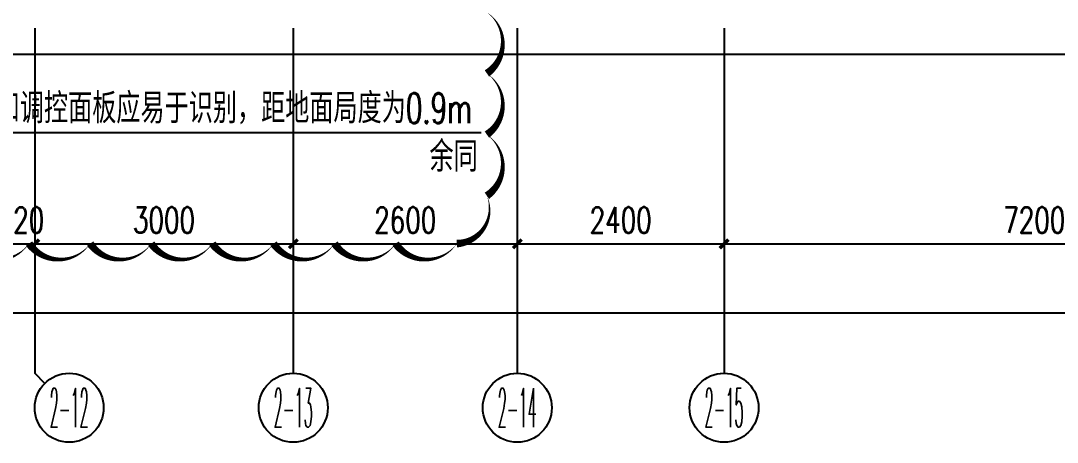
# Model space of a CAD drawing. Extents: x -9422388 to 15610651, y -1992469 to 953794.
# Drawn here: x -2934157 to -2922127, y -215778 to -210893 of the extents above; entities that cross this region are included whole.
import ezdxf
from ezdxf.enums import TextEntityAlignment as Align

# ---------------------------------------------------------------- set-up
doc = ezdxf.new("R2010")
doc.units = 0
doc.header["$LTSCALE"] = 1000
for name, color, linetype in [('AXIS_TEXT', 7, 'Continuous'), ('DIM-照明', 3, 'Continuous'), ('S-批注', 6, 'Continuous')]:
    doc.layers.add(name, color=color, linetype=linetype)
doc.styles.add('_TCH_AXIS', font='COMPLEX', dxfattribs={"bigfont": 'GBCBIG'})
doc.styles.add('_TCH_DIM_T3', font='SIMPLEX', dxfattribs={"width": 0.705882, "bigfont": 'GBCBIG'})
doc.styles.add('_TEL_DIM', font='SIMPLEX', dxfattribs={"width": 0.8, "height": 3.5, "bigfont": 'HZTXT'})
doc.styles.add('COMPLEX', font='COMPLEX')
doc.dimstyles.new('_TCH_ARCH&&100', dxfattribs={"dimtxt": 297.5, "dimasz": 100, "dimexe": 250, "dimexo": 300, "dimgap": 126.25, "dimtad": 1, "dimdec": 0, "dimzin": 0, "dimdsep": 46, "dimtxsty": '_TCH_DIM_T3', "dimblk": 'ARCHTICK', "dimcen": 0.09, "dimclrt": 7, "dimazin": 2, "dimtfac": 1, "dimtdec": 0, "dimtix": 1, "dimtmove": 2, "dimatfit": 3, "dimfxl": 0, "dimtolj": 1, "dimtzin": 0, "dimarcsym": 0})

# ---------------------------------------------------------------- blocks, each defined once
blk = doc.blocks.new('_ArchTick')
at = {"color": 0, "linetype": 'ByBlock', "const_width": 0.4}
blk.add_lwpolyline([(-0.5, -0.5), (0.5, 0.5)], dxfattribs=at)
blk = doc.blocks.new('*D2781')
at = {"color": 0, "lineweight": -2, "transparency": 16777216}
for p, q in [((1362230, -199693), (1362230, -202943)), ((1436250, -199693), (1436250, -202943)), ((1362230, -202693), (1436250, -202693))]:
    blk.add_line(p, q, dxfattribs=at)
at = {"layer": 'Defpoints', "color": 0, "transparency": 16777216}
for p in [(1362230, -199393), (1436250, -199393), (1436250, -202693)]:
    blk.add_point(p, dxfattribs=at)
at = {"color": 0, "lineweight": -2, "transparency": 16777216, "xscale": 100, "yscale": 100, "zscale": 100, "rotation": 180}
blk.add_blockref('_ArchTick', (1362230, -202693), dxfattribs=at)
at = {"color": 0, "lineweight": -2, "transparency": 16777216, "xscale": 100, "yscale": 100, "zscale": 100}
blk.add_blockref('_ArchTick', (1436250, -202693), dxfattribs=at)
at = {"color": 7, "transparency": 16777216, "insert": (1399240, -202418), "char_height": 297.5, "attachment_point": 5, "style": '_TCH_DIM_T3'}
blk.add_mtext('\\A1;74020', dxfattribs=at)
blk = doc.blocks.new('*D2790')
at = {"color": 0, "lineweight": -2, "transparency": 16777216}
for p, q in [((1412630, -199693), (1412630, -202143)), ((1412950, -199693), (1412950, -202143)), ((1412630, -201893), (1412530, -201893)), ((1412630, -201893), (1412950, -201893)), ((1412950, -201893), (1413050, -201893))]:
    blk.add_line(p, q, dxfattribs=at)
at = {"layer": 'Defpoints', "color": 0, "transparency": 16777216}
for p in [(1412630, -199393), (1412950, -199393), (1412950, -201893)]:
    blk.add_point(p, dxfattribs=at)
at = {"color": 0, "lineweight": -2, "transparency": 16777216, "xscale": 100, "yscale": 100, "zscale": 100}
blk.add_blockref('_ArchTick', (1412630, -201893), dxfattribs=at)
at = {"color": 0, "lineweight": -2, "transparency": 16777216, "xscale": 100, "yscale": 100, "zscale": 100, "rotation": 180}
blk.add_blockref('_ArchTick', (1412950, -201893), dxfattribs=at)
at = {"color": 7, "transparency": 16777216, "insert": (1412790, -201618), "char_height": 297.5, "attachment_point": 5, "style": '_TCH_DIM_T3'}
blk.add_mtext('\\A1;320', dxfattribs=at)
blk = doc.blocks.new('*D2791')
at = {"color": 0, "lineweight": -2, "transparency": 16777216}
for p, q in [((1412950, -199693), (1412950, -202143)), ((1415950, -199693), (1415950, -202143)), ((1412950, -201893), (1415950, -201893))]:
    blk.add_line(p, q, dxfattribs=at)
at = {"layer": 'Defpoints', "color": 0, "transparency": 16777216}
for p in [(1412950, -199393), (1415950, -199393), (1415950, -201893)]:
    blk.add_point(p, dxfattribs=at)
at = {"color": 0, "lineweight": -2, "transparency": 16777216, "xscale": 100, "yscale": 100, "zscale": 100, "rotation": 180}
blk.add_blockref('_ArchTick', (1412950, -201893), dxfattribs=at)
at = {"color": 0, "lineweight": -2, "transparency": 16777216, "xscale": 100, "yscale": 100, "zscale": 100}
blk.add_blockref('_ArchTick', (1415950, -201893), dxfattribs=at)
at = {"color": 7, "transparency": 16777216, "insert": (1414450, -201618), "char_height": 297.5, "attachment_point": 5, "style": '_TCH_DIM_T3'}
blk.add_mtext('\\A1;3000', dxfattribs=at)
blk = doc.blocks.new('*D2792')
at = {"color": 0, "lineweight": -2, "transparency": 16777216}
for p, q in [((1415950, -199693), (1415950, -202143)), ((1418550, -199693), (1418550, -202143)), ((1415950, -201893), (1418550, -201893))]:
    blk.add_line(p, q, dxfattribs=at)
at = {"layer": 'Defpoints', "color": 0, "transparency": 16777216}
for p in [(1415950, -199393), (1418550, -199393), (1418550, -201893)]:
    blk.add_point(p, dxfattribs=at)
at = {"color": 0, "lineweight": -2, "transparency": 16777216, "xscale": 100, "yscale": 100, "zscale": 100, "rotation": 180}
blk.add_blockref('_ArchTick', (1415950, -201893), dxfattribs=at)
at = {"color": 0, "lineweight": -2, "transparency": 16777216, "xscale": 100, "yscale": 100, "zscale": 100}
blk.add_blockref('_ArchTick', (1418550, -201893), dxfattribs=at)
at = {"color": 7, "transparency": 16777216, "insert": (1417250, -201618), "char_height": 297.5, "attachment_point": 5, "style": '_TCH_DIM_T3'}
blk.add_mtext('\\A1;2600', dxfattribs=at)
blk = doc.blocks.new('*D2793')
at = {"color": 0, "lineweight": -2, "transparency": 16777216}
for p, q in [((1418550, -199693), (1418550, -202143)), ((1420950, -199693), (1420950, -202143)), ((1418550, -201893), (1420950, -201893))]:
    blk.add_line(p, q, dxfattribs=at)
at = {"layer": 'Defpoints', "color": 0, "transparency": 16777216}
for p in [(1418550, -199393), (1420950, -199393), (1420950, -201893)]:
    blk.add_point(p, dxfattribs=at)
at = {"color": 0, "lineweight": -2, "transparency": 16777216, "xscale": 100, "yscale": 100, "zscale": 100, "rotation": 180}
blk.add_blockref('_ArchTick', (1418550, -201893), dxfattribs=at)
at = {"color": 0, "lineweight": -2, "transparency": 16777216, "xscale": 100, "yscale": 100, "zscale": 100}
blk.add_blockref('_ArchTick', (1420950, -201893), dxfattribs=at)
at = {"color": 7, "transparency": 16777216, "insert": (1419750, -201618), "char_height": 297.5, "attachment_point": 5, "style": '_TCH_DIM_T3'}
blk.add_mtext('\\A1;2400', dxfattribs=at)
blk = doc.blocks.new('*D2794')
at = {"color": 0, "lineweight": -2, "transparency": 16777216}
for p, q in [((1420950, -199693), (1420950, -202143)), ((1428150, -199693), (1428150, -202143)), ((1420950, -201893), (1428150, -201893))]:
    blk.add_line(p, q, dxfattribs=at)
at = {"layer": 'Defpoints', "color": 0, "transparency": 16777216}
for p in [(1420950, -199393), (1428150, -199393), (1428150, -201893)]:
    blk.add_point(p, dxfattribs=at)
at = {"color": 0, "lineweight": -2, "transparency": 16777216, "xscale": 100, "yscale": 100, "zscale": 100, "rotation": 180}
blk.add_blockref('_ArchTick', (1420950, -201893), dxfattribs=at)
at = {"color": 0, "lineweight": -2, "transparency": 16777216, "xscale": 100, "yscale": 100, "zscale": 100}
blk.add_blockref('_ArchTick', (1428150, -201893), dxfattribs=at)
at = {"color": 7, "transparency": 16777216, "insert": (1424550, -201618), "char_height": 297.5, "attachment_point": 5, "style": '_TCH_DIM_T3'}
blk.add_mtext('\\A1;7200', dxfattribs=at)
blk = doc.blocks.new('_AXISO')
at = {"color": 0}
blk.add_circle((0, 0), 0.5, dxfattribs=at)
at = {"layer": 'AXIS_TEXT', "color": 0, "style": 'COMPLEX', "width": 1.041667}
blk.add_attdef('A', text='', height=0.56, dxfattribs=at).set_placement((-0.25, -0.28), (0.25, -0.28), align=Align.FIT)
blk = doc.blocks.new('76867')
at = {"color": 8}
for p, q in [((1412949.8, -199392.6), (1412949.8, -203392.6)), ((1415949.8, -199392.6), (1415949.8, -203392.6)), ((1418549.8, -199392.6), (1418549.8, -203392.6)), ((1420949.8, -199392.6), (1420949.8, -203392.6)), ((1413067, -203509.7), (1412949.8, -203392.6))]:
    blk.add_line(p, q, dxfattribs=at)
blk.add_lwpolyline([(1362129.8, -198492.6), (1362129.8, -199692.6), (1437016.2, -199692.6), (1442376.7, -190006.3), (1428055.4, -167156.9), (1427208.2, -167688.1, -0.4142136), (1427897.4, -167846.3), (1441326.9, -189272.8, -0.2728148), (1441368.4, -190795.7), (1437149.6, -198418.9, -0.2728148), (1435837.2, -199192.6), (1362829.8, -199192.6, -0.4142136), (1362129.8, -198492.6)], format="xyb", dxfattribs=at)
ref = blk.add_blockref('_AXISO', (1413349.8, -203792.6), dxfattribs=dict(at, xscale=800, yscale=800, zscale=800))
ref.add_attrib('A', '2-12', dxfattribs={"layer": 'AXIS_TEXT', "color": 8, "height": 452.55, "style": '_TCH_AXIS', "width": 0.28}).set_placement((1413123.5, -204018.8), (1413576.1, -204018.8), align=Align.FIT)
ref = blk.add_blockref('_AXISO', (1415949.8, -203792.6), dxfattribs=dict(at, xscale=800, yscale=800, zscale=800))
ref.add_attrib('A', '2-13', dxfattribs={"layer": 'AXIS_TEXT', "color": 8, "height": 452.55, "style": '_TCH_AXIS', "width": 0.28}).set_placement((1415723.5, -204018.8), (1416176.1, -204018.8), align=Align.FIT)
ref = blk.add_blockref('_AXISO', (1418549.8, -203792.6), dxfattribs=dict(at, xscale=800, yscale=800, zscale=800))
ref.add_attrib('A', '2-14', dxfattribs={"layer": 'AXIS_TEXT', "color": 8, "height": 452.55, "style": '_TCH_AXIS', "width": 0.272727}).set_placement((1418323.5, -204018.8), (1418776.1, -204018.8), align=Align.FIT)
ref = blk.add_blockref('_AXISO', (1420949.8, -203792.6), dxfattribs=dict(at, xscale=800, yscale=800, zscale=800))
ref.add_attrib('A', '2-15', dxfattribs={"layer": 'AXIS_TEXT', "color": 8, "height": 452.55, "style": '_TCH_AXIS', "width": 0.28}).set_placement((1420723.5, -204018.8), (1421176.1, -204018.8), align=Align.FIT)
for p1, p2, distance, picture, middle in [((1362229.8, -199392.6), (1436249.8, -199392.6), -3300, '*D2781', (1399239.8, -202417.6)), ((1412629.8, -199392.6), (1412949.8, -199392.6), -2500, '*D2790', (1412789.8, -201617.6)), ((1412949.8, -199392.6), (1415949.8, -199392.6), -2500, '*D2791', (1414449.8, -201617.6)), ((1415949.8, -199392.6), (1418549.8, -199392.6), -2500, '*D2792', (1417249.8, -201617.6)), ((1418549.8, -199392.6), (1420949.8, -199392.6), -2500, '*D2793', (1419749.8, -201617.6)), ((1420949.8, -199392.6), (1428149.8, -199392.6), -2500, '*D2794', (1424549.8, -201617.6))]:
    dim = blk.add_aligned_dim(p1=p1, p2=p2, distance=distance, dimstyle='_TCH_ARCH&&100', dxfattribs=at)
    dim.commit()
    dim.dimension.update_dxf_attribs({"geometry": picture, "text_midpoint": middle})

msp = doc.modelspace()

# ---------------------------------------------------------------- linework, layer by layer
at = {"layer": 'DIM-照明'}
msp.add_line((-2936848.25964, -212186.69208), (-2928814.09297, -212186.69208), dxfattribs=at)
at = {"layer": 'S-批注', "color": 6}
msp.add_lwpolyline([(-2934769.71148, -213476.22722, 88.64406, 0, 0.52056705), (-2934060.55898, -213476.22722, 88.64406, 0, 0.52056705), (-2933351.40648, -213476.22722, 88.64406, 0, 0.52056705), (-2932642.25399, -213476.22722, 88.64406, 0, 0.52056705), (-2931933.10149, -213476.22722, 88.64406, 0, 0.52056705), (-2931223.94899, -213476.22722, 88.64406, 0, 0.52056705), (-2930514.79649, -213476.22722, 88.64406, 0, 0.52056705), (-2929805.64399, -213476.22722, 88.64406, 0, 0.52056705), (-2929096.49149, -213476.22722, 88.64406, 0, 0.52056705), (-2928746.5588, -212921.76449, 88.64406, 0, 0.52056705), (-2928746.5588, -212212.61199, 88.64406, 0, 0.52056705), (-2928746.5588, -211503.45949, 88.64406, 0, 0.52056705), (-2928746.5588, -210794.30699, 88.64406, 0, 0.52056705)], format="xyseb", dxfattribs=at)

# ---------------------------------------------------------------- block references
at = {"color": 8}
msp.add_blockref('76867', (-4346943.90775, -11585.92463), dxfattribs=at)

# ---------------------------------------------------------------- texts
at = {"layer": 'DIM-照明', "color": 7, "style": '_TEL_DIM'}
for s, width, p in [('无障碍卫生间开关和调控面板应易于识别，距地面局度为', 0.8, (-2936687.09297, -212081.69208)), ('0.9m', 0.64, (-2929687.09297, -212081.69208)), ('余同', 0.8, (-2929412.95124, -212641.69208))]:
    msp.add_text(s, height=350, dxfattribs=dict(at, width=width)).set_placement(p)

doc.saveas('drawing.dxf')
